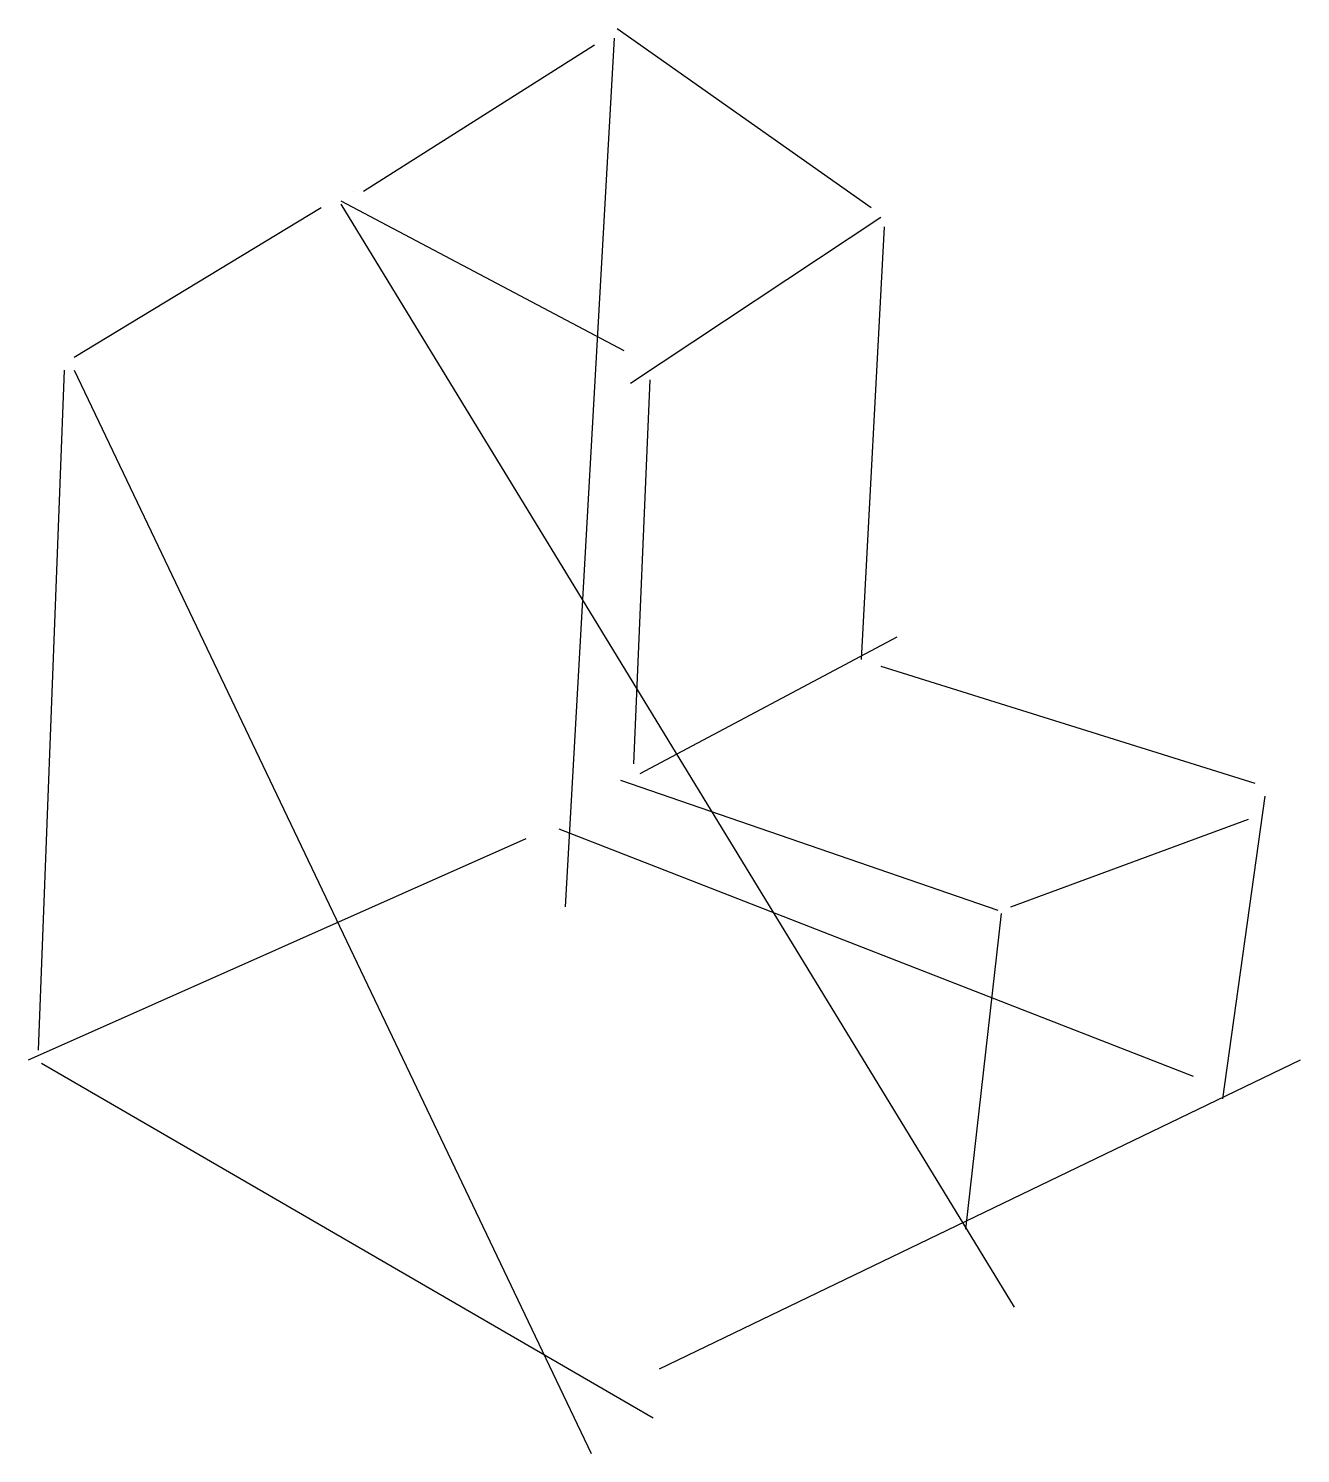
# Model space of a CAD drawing. Header units: metres. Extents: x -102 to 65, y 109 to 296.
import ezdxf

# ---------------------------------------------------------------- set-up
doc = ezdxf.new("R2010")
doc.units = ezdxf.units.M

msp = doc.modelspace()

# ---------------------------------------------------------------- linework, layer by layer
at = {"color": 0, "linetype": 'CONTINUOUS'}
for p, q in [((-24.487382, 295.55205), (8.730284, 272.129338)), ((-57.705047, 274.258675), (-27.468454, 293.422713)), ((-24.913249, 294.274448), (-31.301262, 180.567823)), ((-58.98265, 274.258675), (-58.98265, 274.258675)), ((-60.68612, 272.981073), (-23.635647, 253.391167)), ((-60.68612, 272.555205), (27.468454, 128.18612)), ((-95.607256, 252.539432), (-63.241325, 272.129338)), ((-22.783912, 249.132492), (10.007886, 270.851735)), ((10.433754, 269.574132), (7.452681, 212.933754)), ((-96.884858, 250.835962), (-100.291798, 161.829653)), ((-95.607256, 250.835962), (-27.894322, 109.022082)), ((-20.228707, 249.55836), (-22.358044, 199.305994)), ((-21.506309, 198.028391), (12.137224, 215.914826)), ((10.007886, 212.082019), (58.98265, 196.750789)), ((-24.061514, 197.176656), (25.339117, 180.141956)), ((60.260252, 195.047319), (54.723975, 155.44164)), ((-32.152997, 190.788644), (50.891167, 158.422713)), ((27.042587, 180.567823), (58.130915, 192.066246)), ((-101.569401, 160.55205), (-36.411672, 189.511041)), ((25.764984, 179.716088), (21.080442, 138.40694)), ((-18.951104, 120.094637), (64.944795, 160.55205)), ((-99.865931, 160.126183), (-19.802839, 113.706625))]:
    msp.add_line(p, q, dxfattribs=at)

doc.saveas('drawing.dxf')
